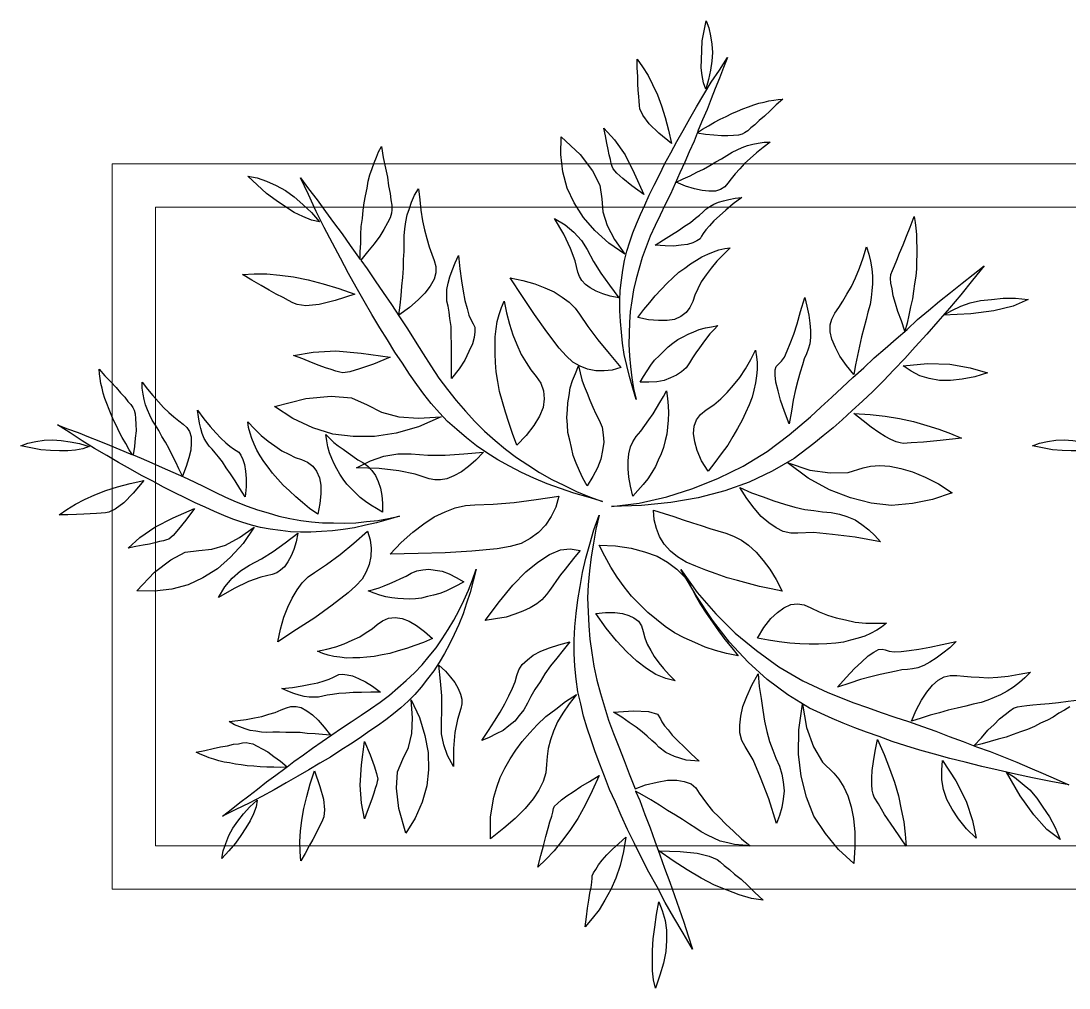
# Model space of a CAD drawing. Header units: millimetres. Extents: x 224.49 to 232.8, y 170.44 to 178.39.
# Drawn here: x 224.584 to 225.308, y 177.345 to 178.014 of the extents above; entities that cross this region are included whole.
import ezdxf

# ---------------------------------------------------------------- set-up
doc = ezdxf.new("R2010")
doc.units = ezdxf.units.MM
doc.layers.add('PROIEZIONI', color=145, linetype='Continuous', lineweight=13)
doc.layers.add('VEGETAZIONE', color=94, linetype='Continuous')

msp = doc.modelspace()

# ---------------------------------------------------------------- linework, layer by layer
at = {"layer": 'PROIEZIONI'}
for points in [[(224.64711, 177.91487), (226.84807, 177.91487), (226.84807, 177.41346), (224.64711, 177.41346)], [(224.67711, 177.88487), (226.81807, 177.88487), (226.81807, 177.44346), (224.67711, 177.44346)]]:
    msp.add_lwpolyline(points, close=True, dxfattribs=at)
at = {"layer": 'VEGETAZIONE', "linetype": 'Continuous'}
for points in [[(225.05761, 178.01352), (225.05951, 178.00867), (225.0606, 178.00332), (225.06158, 177.99752), (225.06186, 177.99165), (225.06142, 177.98571), (225.06044, 177.97944), (225.05918, 177.97299), (225.05722, 177.96648), (225.05566, 177.97079), (225.05474, 177.97587), (225.05409, 177.98113), (225.05426, 177.9869), (225.05453, 177.9931), (225.0549, 177.99975), (225.05626, 178.00664), (225.05761, 178.01352)], [(225.05136, 177.93602), (225.04916, 177.93049), (225.04583, 177.92312), (225.04278, 177.91593), (225.03946, 177.90857), (225.03614, 177.90121), (225.03282, 177.89385), (225.02933, 177.88676), (225.02573, 177.87923), (225.02224, 177.87214), (225.01892, 177.86477), (225.01604, 177.85731), (225.01343, 177.85002), (225.01126, 177.84262), (225.00909, 177.83523), (225.00736, 177.82773), (225.00608, 177.82013), (225.00506, 177.8127), (225.00449, 177.80517), (225.00435, 177.79754), (225.00422, 177.78991), (225.00453, 177.78217), (225.00538, 177.77478), (225.00613, 177.76695), (225.00742, 177.75945), (225.00915, 177.75185), (225.00681, 177.75982), (225.00446, 177.76779), (225.00273, 177.77539), (225.001, 177.78299), (224.99981, 177.79092), (224.99896, 177.79832), (224.99838, 177.80588), (224.99797, 177.81318), (224.998, 177.82037), (224.9982, 177.82729), (224.99912, 177.83427), (225.00003, 177.84126), (225.00112, 177.84798), (225.00281, 177.85432), (225.00477, 177.86084), (225.00691, 177.86708), (225.00949, 177.87322), (225.01216, 177.8798), (225.01528, 177.88628), (225.01823, 177.89303), (225.02172, 177.90012), (225.02521, 177.90721), (225.02908, 177.91491), (225.03311, 177.92234), (225.03725, 177.93021), (225.04155, 177.93781), (225.04623, 177.94602), (225.05091, 177.95423), (225.05586, 177.96261), (225.06108, 177.97116), (225.06674, 177.97961), (225.07224, 177.98833), (225.06946, 177.9813), (225.06685, 177.97401), (225.0638, 177.96682), (225.06102, 177.9598), (225.05814, 177.95233), (225.05509, 177.94514), (225.05204, 177.93795), (225.05146, 177.93646), (225.05499, 177.93866), (225.05923, 177.94094), (225.0633, 177.94348), (225.06726, 177.94559), (225.0714, 177.94742), (225.07537, 177.94952), (225.07924, 177.95119), (225.08283, 177.95268), (225.08687, 177.95407), (225.09046, 177.95557), (225.09396, 177.95662), (225.09762, 177.9574), (225.10084, 177.95828), (225.10423, 177.95889), (225.10735, 177.95934), (225.11064, 177.95951), (225.106, 177.95547), (225.10179, 177.95133), (225.09796, 177.9478), (225.09423, 177.94471), (225.09121, 177.94169), (225.0884, 177.93955), (225.0863, 177.93749), (225.08412, 177.93613), (225.08233, 177.93538), (225.07982, 177.93457), (225.07653, 177.9344), (225.07252, 177.93416), (225.06808, 177.93402), (225.06286, 177.93453), (225.05719, 177.93514), (225.05136, 177.93602)], [(225.03365, 177.92872), (225.0249, 177.93608), (225.01825, 177.94248), (225.01381, 177.94839), (225.0118, 177.95279), (225.01143, 177.9552), (225.01116, 177.95805), (225.01099, 177.96134), (225.01058, 177.96562), (225.01044, 177.97006), (225.01024, 177.97521), (225.00996, 177.98108), (225.00996, 177.98712), (225.01363, 177.98186), (225.01736, 177.9759), (225.02055, 177.96959), (225.02381, 177.96257), (225.02669, 177.95494), (225.02921, 177.94669), (225.03162, 177.93801), (225.03365, 177.92872)], [(225.00142, 177.85232), (224.99019, 177.86002), (224.98059, 177.86873), (224.97268, 177.87775), (224.9664, 177.88779), (224.96155, 177.89796), (224.9586, 177.90933), (224.95717, 177.92127), (224.95743, 177.93351), (224.9704, 177.92124), (224.97895, 177.90998), (224.98407, 177.89997), (224.9854, 177.89061), (224.98611, 177.88162), (224.98903, 177.87213), (224.99426, 177.86256), (225.00142, 177.85232)], [(225.01443, 177.89367), (225.00626, 177.8995), (225.00001, 177.90466), (224.99577, 177.90842), (224.99319, 177.91134), (224.99262, 177.91286), (224.99197, 177.9151), (224.99143, 177.91778), (224.99054, 177.921), (224.98976, 177.92467), (224.98891, 177.92904), (224.988, 177.93413), (224.98691, 177.93949), (224.99431, 177.93128), (225.00147, 177.92104), (225.00785, 177.90843), (225.01443, 177.89367)], [(224.81883, 177.84828), (224.82323, 177.84228), (224.82883, 177.83388), (224.83443, 177.82588), (224.84003, 177.81748), (224.84563, 177.80908), (224.85123, 177.80068), (224.85643, 177.79228), (224.86203, 177.78348), (224.86723, 177.77508), (224.87283, 177.76668), (224.87883, 177.75868), (224.88483, 177.75108), (224.89123, 177.74388), (224.89763, 177.73668), (224.90443, 177.72988), (224.91163, 177.72348), (224.91883, 177.71748), (224.92643, 177.71188), (224.93443, 177.70668), (224.94243, 177.70148), (224.95083, 177.69668), (224.95923, 177.69268), (224.96803, 177.68828), (224.97683, 177.68468), (224.98603, 177.68148), (224.97603, 177.68428), (224.96603, 177.68708), (224.95683, 177.69028), (224.94763, 177.69348), (224.93843, 177.69748), (224.93003, 177.70148), (224.92163, 177.70588), (224.91363, 177.71028), (224.90603, 177.71508), (224.89883, 177.71988), (224.89203, 177.72548), (224.88523, 177.73108), (224.87883, 177.73668), (224.87323, 177.74268), (224.86763, 177.74908), (224.86243, 177.75548), (224.85763, 177.76228), (224.85243, 177.76948), (224.84763, 177.77708), (224.84243, 177.78468), (224.83723, 177.79308), (224.83203, 177.80148), (224.82643, 177.81068), (224.82123, 177.81988), (224.81563, 177.82948), (224.81043, 177.83908), (224.80483, 177.84948), (224.79923, 177.85988), (224.79363, 177.87068), (224.78803, 177.88188), (224.78283, 177.89348), (224.77723, 177.90508), (224.78283, 177.89748), (224.78883, 177.88988), (224.79443, 177.88188), (224.80003, 177.87428), (224.80603, 177.86628), (224.81163, 177.85828), (224.81723, 177.85028), (224.81843, 177.84868), (224.81843, 177.85388), (224.81883, 177.85988), (224.81883, 177.86588), (224.81923, 177.87148), (224.82003, 177.87708), (224.82043, 177.88268), (224.82123, 177.88788), (224.82203, 177.89268), (224.82323, 177.89788), (224.82403, 177.90268), (224.82523, 177.90708), (224.82683, 177.91148), (224.82803, 177.91548), (224.82963, 177.91948), (224.83123, 177.92308), (224.83323, 177.92668), (224.83443, 177.91908), (224.83603, 177.91188), (224.83723, 177.90548), (224.83803, 177.89948), (224.83923, 177.89428), (224.83963, 177.88988), (224.84043, 177.88628), (224.84043, 177.88308), (224.84003, 177.88068), (224.83923, 177.87748), (224.83723, 177.87388), (224.83483, 177.86948), (224.83203, 177.86468), (224.82803, 177.85948), (224.82363, 177.85388), (224.81883, 177.84828)], [(225.03678, 177.90199), (225.04173, 177.90433), (225.04641, 177.9065), (225.0512, 177.90912), (225.05561, 177.91112), (225.06012, 177.91356), (225.06419, 177.91611), (225.06815, 177.91821), (225.07195, 177.92059), (225.07548, 177.92279), (225.0789, 177.92456), (225.0825, 177.92605), (225.08609, 177.92755), (225.08976, 177.92833), (225.09342, 177.92911), (225.09753, 177.92979), (225.1017, 177.92976), (225.09688, 177.92599), (225.09234, 177.92239), (225.08796, 177.91852), (225.08413, 177.915), (225.08074, 177.91137), (225.07762, 177.9079), (225.07494, 177.90434), (225.07264, 177.90139), (225.07043, 177.89888), (225.06745, 177.89701), (225.06395, 177.89596), (225.05951, 177.89582), (225.05473, 177.89623), (225.04944, 177.89745), (225.04336, 177.89931), (225.03678, 177.90199)], [(224.74083, 177.90628), (224.74723, 177.90508), (224.75363, 177.90268), (224.76043, 177.89988), (224.76683, 177.89628), (224.77283, 177.89188), (224.77883, 177.88668), (224.78483, 177.88108), (224.79043, 177.87468), (224.78483, 177.87588), (224.77883, 177.87828), (224.77283, 177.88108), (224.76683, 177.88508), (224.76043, 177.88948), (224.75363, 177.89428), (224.74723, 177.90028), (224.74083, 177.90628)], [(224.84523, 177.81028), (224.84603, 177.81708), (224.84683, 177.82348), (224.84723, 177.83028), (224.84803, 177.83628), (224.84843, 177.84268), (224.84843, 177.84868), (224.84883, 177.85428), (224.84883, 177.85988), (224.84883, 177.86508), (224.84923, 177.86988), (224.85003, 177.87468), (224.85083, 177.87948), (224.85243, 177.88388), (224.85403, 177.88828), (224.85603, 177.89308), (224.85883, 177.89748), (224.85963, 177.88988), (224.86043, 177.88268), (224.86163, 177.87548), (224.86283, 177.86908), (224.86443, 177.86308), (224.86603, 177.85748), (224.86803, 177.85228), (224.86963, 177.84788), (224.87083, 177.84388), (224.87083, 177.83948), (224.86963, 177.83508), (224.86683, 177.83028), (224.86323, 177.82548), (224.85843, 177.82068), (224.85243, 177.81548), (224.84523, 177.81028)], [(225.02238, 177.85864), (225.02238, 177.85864), (225.02808, 177.8622), (225.0335, 177.86559), (225.03839, 177.86865), (225.04256, 177.87163), (225.04663, 177.87418), (225.05009, 177.8771), (225.0529, 177.87923), (225.05528, 177.88147), (225.05738, 177.88354), (225.06009, 177.88524), (225.0628, 177.88694), (225.06613, 177.88826), (225.06962, 177.88931), (225.07328, 177.89009), (225.07766, 177.89094), (225.0822, 177.89152), (225.0763, 177.88708), (225.07112, 177.8827), (225.06674, 177.87883), (225.06291, 177.8753), (225.05979, 177.87184), (225.05731, 177.86916), (225.05555, 177.86655), (225.05443, 177.86472), (225.05331, 177.86289), (225.05114, 177.86153), (225.04826, 177.8601), (225.04477, 177.85905), (225.04022, 177.85847), (225.03496, 177.85783), (225.0292, 177.85799), (225.02238, 177.85864)], [(224.99726, 177.82216), (224.99125, 177.82332), (224.98606, 177.82498), (224.98158, 177.8267), (224.97748, 177.82904), (224.97409, 177.83145), (224.97168, 177.8341), (224.96998, 177.83681), (224.96883, 177.83986), (224.96692, 177.84773), (224.9638, 177.85635), (224.95912, 177.86625), (224.95277, 177.877), (224.9601, 177.87252), (224.96617, 177.86764), (224.97133, 177.86181), (224.97523, 177.85557), (224.97961, 177.84736), (224.9847, 177.83922), (224.99067, 177.83088), (224.99726, 177.82216)], [(225.19483, 177.79908), (225.19243, 177.80628), (225.19003, 177.81268), (225.18843, 177.81828), (225.18683, 177.82348), (225.18603, 177.82828), (225.18523, 177.83228), (225.18483, 177.83548), (225.18523, 177.83828), (225.18643, 177.84108), (225.18763, 177.84428), (225.18923, 177.84828), (225.19123, 177.85308), (225.19363, 177.85868), (225.19603, 177.86468), (225.19843, 177.87108), (225.20123, 177.87828), (225.20203, 177.87428), (225.20243, 177.87028), (225.20283, 177.86588), (225.20283, 177.86148), (225.20323, 177.85668), (225.20323, 177.85228), (225.20283, 177.84708), (225.20283, 177.84228), (225.20243, 177.83708), (225.20163, 177.83188), (225.20083, 177.82668), (225.20003, 177.82148), (225.19883, 177.81588), (225.19763, 177.81028), (225.19643, 177.80468), (225.19483, 177.79908)], [(225.01035, 177.80846), (225.01035, 177.80846), (225.01442, 177.81403), (225.01856, 177.81888), (225.02242, 177.82356), (225.02646, 177.82797), (225.03049, 177.83238), (225.0346, 177.83608), (225.0387, 177.83978), (225.04287, 177.84277), (225.04677, 177.84558), (225.05084, 177.84813), (225.05464, 177.8505), (225.05878, 177.85234), (225.06264, 177.854), (225.06641, 177.85522), (225.07034, 177.85617), (225.07418, 177.85668), (225.06943, 177.85221), (225.06485, 177.84746), (225.06099, 177.84277), (225.05756, 177.83799), (225.05414, 177.83321), (225.05187, 177.82839), (225.0497, 177.82401), (225.04824, 177.8197), (225.04634, 177.8155), (225.04366, 177.81193), (225.04003, 177.80929), (225.03562, 177.80728), (225.03054, 177.80637), (225.0245, 177.80637), (225.01768, 177.80701), (225.01035, 177.80846)], [(225.15963, 177.76908), (225.15443, 177.77548), (225.15003, 177.78188), (225.14683, 177.78788), (225.14443, 177.79348), (225.14323, 177.79868), (225.14323, 177.80348), (225.14443, 177.80748), (225.14643, 177.81148), (225.14923, 177.81548), (225.15203, 177.81988), (225.15483, 177.82468), (225.15803, 177.82988), (225.16083, 177.83588), (225.16363, 177.84268), (225.16603, 177.84988), (225.16843, 177.85748), (225.17003, 177.85228), (225.17123, 177.84748), (225.17203, 177.84228), (225.17243, 177.83708), (225.17243, 177.83188), (225.17203, 177.82708), (225.17163, 177.82228), (225.17083, 177.81748), (225.16923, 177.81228), (225.16803, 177.80708), (225.16643, 177.80108), (225.16483, 177.79508), (225.16363, 177.78868), (225.16203, 177.78228), (225.16083, 177.77588), (225.15963, 177.76908)], [(224.88163, 177.76628), (224.88163, 177.76628), (224.88163, 177.77468), (224.88163, 177.78268), (224.88163, 177.78988), (224.88123, 177.79628), (224.88123, 177.80228), (224.88043, 177.80788), (224.88003, 177.81228), (224.87923, 177.81628), (224.87843, 177.81988), (224.87843, 177.82388), (224.87843, 177.82788), (224.87923, 177.83228), (224.88043, 177.83668), (224.88203, 177.84108), (224.88403, 177.84628), (224.88643, 177.85148), (224.88723, 177.84228), (224.88843, 177.83388), (224.88963, 177.82668), (224.89083, 177.82028), (224.89243, 177.81468), (224.89363, 177.81028), (224.89523, 177.80668), (224.89643, 177.80428), (224.89763, 177.80188), (224.89763, 177.79868), (224.89723, 177.79468), (224.89603, 177.79028), (224.89363, 177.78508), (224.89083, 177.77908), (224.88683, 177.77308), (224.88163, 177.76628)], [(224.81483, 177.82468), (224.80123, 177.82028), (224.79003, 177.81748), (224.78083, 177.81668), (224.77483, 177.81748), (224.77203, 177.81868), (224.76883, 177.82028), (224.76523, 177.82228), (224.76043, 177.82468), (224.75563, 177.82748), (224.75003, 177.83068), (224.74363, 177.83428), (224.73723, 177.83828), (224.74523, 177.83868), (224.75403, 177.83868), (224.76283, 177.83788), (224.77243, 177.83668), (224.78243, 177.83468), (224.79283, 177.83188), (224.80363, 177.82868), (224.81483, 177.82468)], [(225.24963, 177.84428), (225.24163, 177.83428), (225.23363, 177.82428), (225.22563, 177.81508), (225.21763, 177.80588), (225.21003, 177.79708), (225.20203, 177.78828), (225.19483, 177.78028), (225.18723, 177.77228), (225.18003, 177.76468), (225.17283, 177.75748), (225.16563, 177.75068), (225.15843, 177.74428), (225.15163, 177.73788), (225.14523, 177.73228), (225.13843, 177.72668), (225.13203, 177.72148), (225.11843, 177.71108), (225.10323, 177.70228), (225.08723, 177.69468), (225.07043, 177.68868), (225.05203, 177.68388), (225.03323, 177.68068), (225.01283, 177.67868), (224.99203, 177.67788), (225.01123, 177.68028), (225.03043, 177.68468), (225.04843, 177.69028), (225.06603, 177.69748), (225.08323, 177.70588), (225.09963, 177.71588), (225.11483, 177.72748), (225.12963, 177.73988), (225.13683, 177.74668), (225.14443, 177.75348), (225.15163, 177.76028), (225.15883, 177.76708), (225.16643, 177.77388), (225.17363, 177.78068), (225.18123, 177.78708), (225.18883, 177.79388), (225.19643, 177.80028), (225.20363, 177.80708), (225.21123, 177.81348), (225.21883, 177.81988), (225.22643, 177.82588), (225.23443, 177.83228), (225.24203, 177.83828), (225.24963, 177.84428)], [(224.9987, 177.774), (224.99269, 177.77213), (224.98699, 177.77159), (224.98123, 177.77175), (224.97566, 177.7728), (224.97058, 177.77491), (224.96542, 177.77772), (224.96084, 177.78203), (224.95602, 177.78732), (224.94747, 177.79857), (224.93885, 177.81055), (224.9306, 177.82313), (224.92219, 177.83598), (224.93084, 177.83422), (224.93911, 177.83185), (224.94614, 177.82907), (224.95245, 177.82622), (224.95811, 177.82259), (224.9629, 177.81917), (224.96704, 177.81496), (224.97002, 177.81079), (224.97572, 177.80228), (224.98265, 177.79302), (224.99045, 177.78356), (224.9987, 177.774)], [(224.92683, 177.72028), (224.92683, 177.72028), (224.92363, 177.72828), (224.92123, 177.73588), (224.91883, 177.74308), (224.91683, 177.75028), (224.91483, 177.75748), (224.91363, 177.76428), (224.91243, 177.77108), (224.91203, 177.77748), (224.91163, 177.78348), (224.91163, 177.78948), (224.91163, 177.79508), (224.91243, 177.80068), (224.91323, 177.80588), (224.91443, 177.81068), (224.91603, 177.81548), (224.91803, 177.81988), (224.91963, 177.81188), (224.92163, 177.80388), (224.92403, 177.79668), (224.92683, 177.78988), (224.92963, 177.78308), (224.93323, 177.77748), (224.93643, 177.77228), (224.94003, 177.76788), (224.94323, 177.76308), (224.94523, 177.75788), (224.94563, 177.75228), (224.94483, 177.74628), (224.94243, 177.74028), (224.93843, 177.73388), (224.93323, 177.72708), (224.92683, 177.72028)], [(225.11483, 177.73508), (225.11163, 177.74348), (225.10883, 177.75148), (225.10723, 177.75788), (225.10563, 177.76388), (225.10523, 177.76868), (225.10523, 177.77228), (225.10603, 177.77468), (225.10763, 177.77628), (225.10963, 177.77828), (225.11163, 177.78108), (225.11363, 177.78548), (225.11563, 177.79068), (225.11803, 177.79708), (225.12043, 177.80428), (225.12283, 177.81268), (225.12563, 177.82228), (225.12723, 177.81628), (225.12843, 177.81028), (225.12923, 177.80468), (225.12963, 177.79948), (225.12963, 177.79468), (225.12923, 177.79028), (225.12803, 177.78668), (225.12683, 177.78348), (225.12523, 177.77988), (225.12403, 177.77588), (225.12243, 177.77068), (225.12083, 177.76508), (225.11923, 177.75868), (225.11763, 177.75148), (225.11643, 177.74388), (225.11483, 177.73508)], [(225.22163, 177.81028), (225.22723, 177.81348), (225.23363, 177.81628), (225.24003, 177.81868), (225.24723, 177.82028), (225.25483, 177.82108), (225.26283, 177.82188), (225.27123, 177.82188), (225.28003, 177.82108), (225.26963, 177.81628), (225.25643, 177.81308), (225.24043, 177.81108), (225.22163, 177.81028), (225.22163, 177.81028)], [(225.01189, 177.76376), (225.01189, 177.76376), (225.01423, 177.76786), (225.01674, 177.7717), (225.01925, 177.77553), (225.02193, 177.77909), (225.02522, 177.78228), (225.02824, 177.7853), (225.03125, 177.78832), (225.03461, 177.7908), (225.03797, 177.79328), (225.04167, 177.79521), (225.04509, 177.79698), (225.04896, 177.79864), (225.05282, 177.8003), (225.05703, 177.80142), (225.06113, 177.8021), (225.06551, 177.80295), (225.06276, 177.8001), (225.06002, 177.79725), (225.05771, 177.7943), (225.0553, 177.79091), (225.0529, 177.78751), (225.05049, 177.78412), (225.04808, 177.78073), (225.04611, 177.77724), (225.04371, 177.77384), (225.04052, 177.77109), (225.03716, 177.76862), (225.03302, 177.76678), (225.02845, 177.76505), (225.02336, 177.76414), (225.01793, 177.76376), (225.01189, 177.76376)], [(224.83923, 177.78108), (224.82763, 177.77628), (224.81803, 177.77308), (224.81123, 177.77108), (224.80643, 177.77028), (224.80443, 177.77068), (224.80163, 177.77148), (224.79843, 177.77268), (224.79443, 177.77388), (224.79003, 177.77548), (224.78483, 177.77748), (224.77883, 177.77988), (224.77243, 177.78228), (224.78603, 177.78468), (224.80163, 177.78548), (224.81923, 177.78388), (224.83923, 177.78108)], [(225.05883, 177.70228), (225.05443, 177.70948), (225.05123, 177.71668), (225.04963, 177.72268), (225.04883, 177.72828), (225.04923, 177.73348), (225.05083, 177.73788), (225.05363, 177.74148), (225.05763, 177.74468), (225.06283, 177.74828), (225.06763, 177.75228), (225.07203, 177.75668), (225.07643, 177.76188), (225.08083, 177.76708), (225.08483, 177.77308), (225.08843, 177.77948), (225.09163, 177.78588), (225.09243, 177.78148), (225.09283, 177.77748), (225.09283, 177.77268), (225.09243, 177.76828), (225.09163, 177.76348), (225.09043, 177.75828), (225.08923, 177.75348), (225.08723, 177.74828), (225.08483, 177.74268), (225.08243, 177.73748), (225.07923, 177.73188), (225.07603, 177.72628), (225.07243, 177.72028), (225.06803, 177.71428), (225.06363, 177.70828), (225.05883, 177.70228)], [(224.97523, 177.69228), (224.97523, 177.69228), (224.97243, 177.69748), (224.97003, 177.70268), (224.96763, 177.70788), (224.96563, 177.71308), (224.96443, 177.71868), (224.96323, 177.72388), (224.96203, 177.72908), (224.96163, 177.73428), (224.96123, 177.73948), (224.96163, 177.74468), (224.96203, 177.74948), (224.96283, 177.75468), (224.96363, 177.75988), (224.96523, 177.76508), (224.96723, 177.76988), (224.96923, 177.77508), (224.97043, 177.77028), (224.97163, 177.76548), (224.97323, 177.76108), (224.97523, 177.75628), (224.97723, 177.75148), (224.97923, 177.74668), (224.98123, 177.74188), (224.98363, 177.73748), (224.98563, 177.73268), (224.98643, 177.72748), (224.98683, 177.72228), (224.98603, 177.71668), (224.98483, 177.71068), (224.98243, 177.70468), (224.97923, 177.69868), (224.97523, 177.69228)], [(225.19363, 177.77508), (225.19363, 177.77508), (225.21043, 177.77668), (225.22603, 177.77628), (225.24003, 177.77388), (225.25203, 177.77028), (225.24323, 177.76748), (225.23443, 177.76588), (225.22643, 177.76508), (225.21883, 177.76508), (225.21163, 177.76628), (225.20523, 177.76828), (225.19923, 177.77148), (225.19363, 177.77508)], [(224.66155, 177.71356), (224.66708, 177.71136), (224.67444, 177.70804), (224.68164, 177.70499), (224.689, 177.70166), (224.69636, 177.69834), (224.70372, 177.69502), (224.71081, 177.69153), (224.71834, 177.68794), (224.72543, 177.68444), (224.73279, 177.68112), (224.74026, 177.67824), (224.74755, 177.67563), (224.75495, 177.67346), (224.76234, 177.67129), (224.76984, 177.66957), (224.77744, 177.66828), (224.78487, 177.66726), (224.7924, 177.66669), (224.80003, 177.66656), (224.80766, 177.66642), (224.81539, 177.66673), (224.82279, 177.66758), (224.83062, 177.66833), (224.83812, 177.66962), (224.84572, 177.67135), (224.83775, 177.66901), (224.82978, 177.66667), (224.82218, 177.66494), (224.81458, 177.6632), (224.80664, 177.66201), (224.79925, 177.66116), (224.79169, 177.66058), (224.78439, 177.66018), (224.7772, 177.66021), (224.77028, 177.66041), (224.76329, 177.66132), (224.75631, 177.66224), (224.74959, 177.66332), (224.74325, 177.66501), (224.73673, 177.66698), (224.73049, 177.66911), (224.72435, 177.67169), (224.71777, 177.67437), (224.71129, 177.67749), (224.70454, 177.68044), (224.69745, 177.68393), (224.69036, 177.68742), (224.68266, 177.69128), (224.67523, 177.69532), (224.66736, 177.69945), (224.65976, 177.70376), (224.65155, 177.70844), (224.64334, 177.71312), (224.63496, 177.71807), (224.62641, 177.72329), (224.61796, 177.72895), (224.60924, 177.73444), (224.61626, 177.73166), (224.62356, 177.72905), (224.63075, 177.726), (224.63777, 177.72322), (224.64524, 177.72034), (224.65243, 177.71729), (224.65962, 177.71424), (224.66111, 177.71366), (224.65891, 177.71719), (224.65663, 177.72143), (224.65409, 177.7255), (224.65198, 177.72947), (224.65015, 177.73361), (224.64805, 177.73757), (224.64638, 177.74144), (224.64489, 177.74503), (224.6435, 177.74907), (224.642, 177.75267), (224.64095, 177.75616), (224.64017, 177.75982), (224.63929, 177.76304), (224.63867, 177.76644), (224.63823, 177.76956), (224.63806, 177.77285), (224.6421, 177.7682), (224.64624, 177.764), (224.64977, 177.76016), (224.65286, 177.75643), (224.65588, 177.75342), (224.65801, 177.7506), (224.66008, 177.7485), (224.66144, 177.74633), (224.66219, 177.74453), (224.663, 177.74202), (224.66317, 177.73873), (224.66341, 177.73473), (224.66355, 177.73029), (224.66304, 177.72506), (224.66243, 177.7194), (224.66155, 177.71356)], [(224.69558, 177.69899), (224.69324, 177.70394), (224.69106, 177.70862), (224.68845, 177.7134), (224.68645, 177.71781), (224.68401, 177.72232), (224.68146, 177.72639), (224.67936, 177.73036), (224.67698, 177.73416), (224.67477, 177.73768), (224.67301, 177.74111), (224.67152, 177.7447), (224.67002, 177.7483), (224.66924, 177.75196), (224.66846, 177.75562), (224.66778, 177.75973), (224.66781, 177.7639), (224.67158, 177.75909), (224.67518, 177.75454), (224.67904, 177.75017), (224.68257, 177.74634), (224.6862, 177.74294), (224.68966, 177.73982), (224.69323, 177.73715), (224.69618, 177.73484), (224.69869, 177.73264), (224.70056, 177.72965), (224.70161, 177.72616), (224.70175, 177.72172), (224.70134, 177.71693), (224.70012, 177.71164), (224.69826, 177.70557), (224.69558, 177.69899)], [(224.87443, 177.73988), (224.85883, 177.73308), (224.84323, 177.72868), (224.82843, 177.72628), (224.81363, 177.72628), (224.79963, 177.72788), (224.78563, 177.73228), (224.77203, 177.73868), (224.75923, 177.74708), (224.78083, 177.75268), (224.79843, 177.75428), (224.81243, 177.75308), (224.82323, 177.74828), (224.83323, 177.74308), (224.84523, 177.73988), (224.85883, 177.73908), (224.87443, 177.73988)], [(225.00683, 177.68508), (225.00523, 177.69188), (225.00403, 177.69828), (225.00363, 177.70388), (225.00363, 177.70948), (225.00403, 177.71428), (225.00523, 177.71908), (225.00683, 177.72268), (225.00923, 177.72628), (225.01243, 177.72988), (225.01523, 177.73388), (225.01803, 177.73788), (225.02083, 177.74188), (225.02323, 177.74588), (225.02563, 177.74988), (225.02803, 177.75388), (225.03003, 177.75788), (225.03083, 177.75268), (225.03123, 177.74748), (225.03163, 177.74268), (225.03123, 177.73748), (225.03083, 177.73268), (225.03043, 177.72788), (225.02923, 177.72348), (225.02803, 177.71868), (225.02643, 177.71428), (225.02443, 177.70988), (225.02243, 177.70548), (225.02003, 177.70148), (225.01723, 177.69708), (225.01403, 177.69308), (225.01043, 177.68908), (225.00683, 177.68508)], [(224.73893, 177.68458), (224.73893, 177.68458), (224.73537, 177.69028), (224.73198, 177.69571), (224.72892, 177.70059), (224.72594, 177.70476), (224.72339, 177.70883), (224.72047, 177.71229), (224.71833, 177.71511), (224.71609, 177.71748), (224.71403, 177.71958), (224.71233, 177.72229), (224.71063, 177.72501), (224.70931, 177.72833), (224.70826, 177.73183), (224.70747, 177.73549), (224.70662, 177.73986), (224.70605, 177.74441), (224.71049, 177.73851), (224.71487, 177.73332), (224.71874, 177.72895), (224.72227, 177.72511), (224.72573, 177.72199), (224.72841, 177.71952), (224.73102, 177.71776), (224.73285, 177.71664), (224.73468, 177.71552), (224.73604, 177.71335), (224.73747, 177.71046), (224.73852, 177.70697), (224.7391, 177.70243), (224.73974, 177.69717), (224.73958, 177.6914), (224.73893, 177.68458)], [(225.15963, 177.74228), (225.15963, 177.74228), (225.17083, 177.74148), (225.18123, 177.74028), (225.19123, 177.73868), (225.20083, 177.73668), (225.21003, 177.73388), (225.21843, 177.73148), (225.22643, 177.72828), (225.23403, 177.72508), (225.21923, 177.72348), (225.20763, 177.72228), (225.19923, 177.72188), (225.19363, 177.72148), (225.19163, 177.72188), (225.18883, 177.72268), (225.18523, 177.72428), (225.18123, 177.72628), (225.17683, 177.72908), (225.17163, 177.73268), (225.16603, 177.73708), (225.15963, 177.74228)], [(224.7891, 177.67256), (224.7891, 177.67256), (224.78354, 177.67663), (224.77869, 177.68076), (224.77401, 177.68463), (224.7696, 177.68866), (224.76518, 177.6927), (224.76149, 177.6968), (224.75779, 177.70091), (224.7548, 177.70508), (224.75198, 177.70898), (224.74944, 177.71305), (224.74706, 177.71684), (224.74523, 177.72098), (224.74357, 177.72485), (224.74235, 177.72861), (224.74139, 177.73255), (224.74088, 177.73638), (224.74536, 177.73163), (224.75011, 177.72706), (224.7548, 177.72319), (224.75958, 177.71977), (224.76436, 177.71634), (224.76918, 177.71407), (224.77356, 177.7119), (224.77787, 177.71044), (224.78207, 177.70854), (224.78563, 177.70587), (224.78828, 177.70224), (224.79028, 177.69783), (224.7912, 177.69274), (224.7912, 177.6867), (224.79056, 177.67988), (224.7891, 177.67256)], [(224.58404, 177.71981), (224.58889, 177.72171), (224.59425, 177.7228), (224.60005, 177.72379), (224.60592, 177.72406), (224.61186, 177.72362), (224.61813, 177.72264), (224.62458, 177.72139), (224.63109, 177.71942), (224.62678, 177.71786), (224.6217, 177.71694), (224.61644, 177.7163), (224.61067, 177.71646), (224.60446, 177.71673), (224.59782, 177.7171), (224.59093, 177.71846), (224.58404, 177.71981)], [(224.83381, 177.6741), (224.83381, 177.6741), (224.82971, 177.67644), (224.82587, 177.67895), (224.82204, 177.68145), (224.81848, 177.68413), (224.81529, 177.68742), (224.81227, 177.69044), (224.80925, 177.69346), (224.80677, 177.69682), (224.80429, 177.70017), (224.80236, 177.70387), (224.80059, 177.7073), (224.79893, 177.71116), (224.79727, 177.71503), (224.79615, 177.71923), (224.79547, 177.72334), (224.79462, 177.72771), (224.79747, 177.72497), (224.80032, 177.72222), (224.80327, 177.71991), (224.80666, 177.71751), (224.81005, 177.7151), (224.81345, 177.71269), (224.81684, 177.71029), (224.82033, 177.70832), (224.82373, 177.70591), (224.82647, 177.70272), (224.82895, 177.69937), (224.83078, 177.69523), (224.83252, 177.69065), (224.83343, 177.68556), (224.83381, 177.68014), (224.83381, 177.6741)], [(225.28317, 177.71981), (225.28802, 177.72171), (225.29337, 177.7228), (225.29917, 177.72379), (225.30504, 177.72406), (225.31098, 177.72362), (225.31725, 177.72264), (225.3237, 177.72139), (225.33021, 177.71942), (225.32591, 177.71786), (225.32082, 177.71694), (225.31556, 177.7163), (225.30979, 177.71646), (225.30359, 177.71673), (225.29694, 177.7171), (225.29005, 177.71846), (225.28317, 177.71981)], [(224.90363, 177.71548), (224.89843, 177.70988), (224.89323, 177.70548), (224.88843, 177.70188), (224.88323, 177.69908), (224.87843, 177.69708), (224.87403, 177.69628), (224.87003, 177.69628), (224.86603, 177.69708), (224.85643, 177.70028), (224.84523, 177.70268), (224.83163, 177.70428), (224.81603, 177.70468), (224.82563, 177.70948), (224.83483, 177.71268), (224.84443, 177.71428), (224.85363, 177.71428), (224.86523, 177.71348), (224.87723, 177.71348), (224.89003, 177.71428), (224.90363, 177.71548)], [(225.11363, 177.70828), (225.12923, 177.70308), (225.14323, 177.70108), (225.15563, 177.70148), (225.16603, 177.70468), (225.17123, 177.70588), (225.17763, 177.70628), (225.18443, 177.70588), (225.19203, 177.70428), (225.20003, 177.70188), (225.20883, 177.69828), (225.21803, 177.69348), (225.22763, 177.68748), (225.21403, 177.68268), (225.20003, 177.67988), (225.18563, 177.67868), (225.17163, 177.68028), (225.15723, 177.68388), (225.14283, 177.68948), (225.12803, 177.69748), (225.11363, 177.70828)], [(224.66885, 177.69586), (224.66149, 177.6871), (224.65508, 177.68045), (224.64918, 177.67601), (224.64477, 177.67401), (224.64237, 177.67363), (224.63952, 177.67336), (224.63623, 177.67319), (224.63195, 177.67278), (224.62751, 177.67264), (224.62235, 177.67244), (224.61649, 177.67217), (224.61045, 177.67216), (224.6157, 177.67583), (224.62167, 177.67956), (224.62798, 177.68275), (224.635, 177.68601), (224.64263, 177.6889), (224.65087, 177.69141), (224.65956, 177.69382), (224.66885, 177.69586)], [(225.08083, 177.69108), (225.08083, 177.69108), (225.08883, 177.68748), (225.09683, 177.68468), (225.10443, 177.68188), (225.11163, 177.67948), (225.11883, 177.67748), (225.12563, 177.67588), (225.13203, 177.67508), (225.13803, 177.67428), (225.14403, 177.67388), (225.14963, 177.67268), (225.15483, 177.67108), (225.16043, 177.66868), (225.16523, 177.66548), (225.17003, 177.66188), (225.17403, 177.65788), (225.17803, 177.65348), (225.16043, 177.65668), (225.14483, 177.65868), (225.13163, 177.65988), (225.12083, 177.65948), (225.11603, 177.65948), (225.11083, 177.66068), (225.10603, 177.66308), (225.10083, 177.66668), (225.09563, 177.67108), (225.09083, 177.67668), (225.08563, 177.68348), (225.08083, 177.69108)], [(224.95563, 177.68508), (224.95363, 177.67748), (224.95043, 177.67108), (224.94643, 177.66508), (224.94163, 177.65988), (224.93603, 177.65588), (224.92963, 177.65228), (224.92203, 177.65028), (224.91323, 177.64868), (224.89563, 177.64708), (224.87723, 177.64588), (224.85843, 177.64548), (224.83923, 177.64508), (224.84683, 177.65308), (224.85483, 177.66028), (224.86243, 177.66588), (224.86963, 177.67068), (224.87723, 177.67428), (224.88403, 177.67708), (224.89123, 177.67868), (224.89763, 177.67908), (224.91043, 177.67948), (224.92483, 177.68068), (224.94003, 177.68268), (224.95563, 177.68508)], [(224.7039, 177.67664), (224.69806, 177.66846), (224.69291, 177.66222), (224.68915, 177.65798), (224.68623, 177.6554), (224.6847, 177.65482), (224.68247, 177.65417), (224.67979, 177.65363), (224.67656, 177.65275), (224.6729, 177.65197), (224.66853, 177.65112), (224.66344, 177.6502), (224.65808, 177.64911), (224.66628, 177.65651), (224.67653, 177.66367), (224.68914, 177.67005), (224.7039, 177.67664)], [(225.00883, 177.48108), (225.01163, 177.47468), (225.01523, 177.46508), (225.01883, 177.45588), (225.02203, 177.44668), (225.02563, 177.43708), (225.02883, 177.42788), (225.03243, 177.41828), (225.03563, 177.40908), (225.03883, 177.39988), (225.04203, 177.39068), (225.04523, 177.38108), (225.04803, 177.37188), (225.04163, 177.38308), (225.03523, 177.39388), (225.02923, 177.40428), (225.02363, 177.41508), (225.01803, 177.42508), (225.01283, 177.43508), (225.00803, 177.44508), (225.00323, 177.45468), (224.99883, 177.46428), (224.99483, 177.47348), (224.99083, 177.48228), (224.98723, 177.49148), (224.98403, 177.49988), (224.98083, 177.50828), (224.97803, 177.51668), (224.97523, 177.52468), (224.97283, 177.53308), (224.97083, 177.54148), (224.96883, 177.54988), (224.96763, 177.55868), (224.96683, 177.56748), (224.96643, 177.57628), (224.96643, 177.58548), (224.96683, 177.59468), (224.96763, 177.60388), (224.96883, 177.61348), (224.97043, 177.62268), (224.97203, 177.63228), (224.97443, 177.64228), (224.97723, 177.65188), (224.98003, 177.66188), (224.98363, 177.67188), (224.98123, 177.66228), (224.97963, 177.65268), (224.97803, 177.64308), (224.97683, 177.63348), (224.97603, 177.62388), (224.97563, 177.61468), (224.97603, 177.60508), (224.97643, 177.59548), (224.97723, 177.58628), (224.97843, 177.57668), (224.98003, 177.56748), (224.98203, 177.55788), (224.98443, 177.54868), (224.98723, 177.53948), (224.99003, 177.53028), (224.99363, 177.52108), (224.99723, 177.51188), (225.00083, 177.50228), (225.00443, 177.49308), (225.00803, 177.48388), (225.00843, 177.48268), (225.01563, 177.48548), (225.02363, 177.48748), (225.03083, 177.48868), (225.03723, 177.48868), (225.04243, 177.48788), (225.04723, 177.48628), (225.05043, 177.48348), (225.05283, 177.47988), (225.05523, 177.47628), (225.05843, 177.47188), (225.06203, 177.46748), (225.06643, 177.46308), (225.07123, 177.45828), (225.07643, 177.45348), (225.08203, 177.44828), (225.08803, 177.44348), (225.08283, 177.44388), (225.07723, 177.44428), (225.07243, 177.44548), (225.06723, 177.44668), (225.06283, 177.44868), (225.05843, 177.45068), (225.05403, 177.45308), (225.05043, 177.45548), (225.04603, 177.45828), (225.04123, 177.46148), (225.03643, 177.46468), (225.03083, 177.46788), (225.02523, 177.47148), (225.01923, 177.47508), (225.01323, 177.47868), (225.00883, 177.48108)], [(225.02123, 177.67548), (225.02123, 177.67548), (225.02843, 177.67308), (225.03523, 177.67108), (225.04163, 177.66868), (225.04803, 177.66668), (225.05403, 177.66468), (225.06003, 177.66268), (225.06563, 177.66108), (225.07123, 177.65948), (225.07643, 177.65748), (225.08203, 177.65468), (225.08683, 177.65108), (225.09203, 177.64628), (225.09683, 177.64068), (225.10163, 177.63468), (225.10603, 177.62748), (225.11003, 177.61948), (225.10243, 177.62108), (225.09443, 177.62268), (225.08683, 177.62468), (225.07923, 177.62668), (225.07203, 177.62868), (225.06443, 177.63148), (225.05723, 177.63388), (225.05043, 177.63668), (225.04363, 177.63948), (225.03763, 177.64308), (225.03283, 177.64708), (225.02843, 177.65188), (225.02523, 177.65708), (225.02323, 177.66268), (225.02163, 177.66868), (225.02123, 177.67548)], [(224.74525, 177.66362), (224.73755, 177.65239), (224.72884, 177.64279), (224.71982, 177.63489), (224.70978, 177.62861), (224.6996, 177.62375), (224.68824, 177.6208), (224.6763, 177.61937), (224.66406, 177.61964), (224.67633, 177.6326), (224.68759, 177.64115), (224.6976, 177.64628), (224.70696, 177.6476), (224.71595, 177.64832), (224.72544, 177.65124), (224.73501, 177.65646), (224.74525, 177.66362)], [(224.7754, 177.65946), (224.77425, 177.65346), (224.77259, 177.64827), (224.77086, 177.64379), (224.76852, 177.63968), (224.76612, 177.63629), (224.76347, 177.63388), (224.76076, 177.63218), (224.75771, 177.63103), (224.74984, 177.62913), (224.74122, 177.62601), (224.73132, 177.62132), (224.72057, 177.61497), (224.72504, 177.6223), (224.72993, 177.62838), (224.73576, 177.63353), (224.742, 177.63744), (224.75021, 177.64181), (224.75835, 177.6469), (224.76669, 177.65288), (224.7754, 177.65946)], [(224.82357, 177.6609), (224.82544, 177.6549), (224.82598, 177.6492), (224.82581, 177.64343), (224.82476, 177.63787), (224.82266, 177.63278), (224.81985, 177.62762), (224.81554, 177.62304), (224.81025, 177.61822), (224.79899, 177.60967), (224.78702, 177.60105), (224.77444, 177.59281), (224.76159, 177.58439), (224.76335, 177.59304), (224.76572, 177.60132), (224.7685, 177.60834), (224.77135, 177.61465), (224.77498, 177.62032), (224.7784, 177.6251), (224.7826, 177.62924), (224.78678, 177.63223), (224.79529, 177.63793), (224.80455, 177.64485), (224.81401, 177.65265), (224.82357, 177.6609)], [(224.98363, 177.65108), (224.99483, 177.65068), (225.00563, 177.64908), (225.01483, 177.64668), (225.02363, 177.64348), (225.03083, 177.63948), (225.03723, 177.63468), (225.04283, 177.62908), (225.04683, 177.62308), (225.05003, 177.61668), (225.05363, 177.61028), (225.05763, 177.60428), (225.06203, 177.59788), (225.06603, 177.59188), (225.07043, 177.58588), (225.07523, 177.58028), (225.07963, 177.57468), (225.07163, 177.57628), (225.06403, 177.57828), (225.05683, 177.58068), (225.04963, 177.58388), (225.04243, 177.58708), (225.03563, 177.59068), (225.02923, 177.59508), (225.02323, 177.59988), (225.01723, 177.60468), (225.01163, 177.61028), (225.00603, 177.61588), (225.00083, 177.62228), (224.99603, 177.62908), (224.99163, 177.63588), (224.98763, 177.64348), (224.98363, 177.65108)], [(224.97043, 177.64748), (224.97043, 177.64748), (224.96683, 177.64308), (224.96323, 177.63868), (224.96003, 177.63468), (224.95683, 177.63068), (224.95403, 177.62668), (224.95163, 177.62308), (224.94923, 177.61988), (224.94723, 177.61708), (224.94403, 177.61348), (224.94043, 177.61068), (224.93603, 177.60788), (224.93083, 177.60548), (224.92523, 177.60348), (224.91923, 177.60148), (224.91203, 177.60028), (224.90483, 177.59908), (224.91483, 177.61228), (224.92403, 177.62348), (224.93283, 177.63268), (224.94123, 177.63948), (224.94923, 177.64468), (224.95683, 177.64788), (224.96363, 177.64868), (224.97043, 177.64748)], [(224.76797, 177.49805), (224.7727, 177.50167), (224.77932, 177.50629), (224.78562, 177.51091), (224.79225, 177.51553), (224.79887, 177.52015), (224.80549, 177.52477), (224.81212, 177.52908), (224.81907, 177.5337), (224.8257, 177.53801), (224.83232, 177.54263), (224.83861, 177.54756), (224.84459, 177.55249), (224.85024, 177.55773), (224.85589, 177.56298), (224.86121, 177.56853), (224.86621, 177.5744), (224.87089, 177.58026), (224.87523, 177.58643), (224.87926, 177.59292), (224.88328, 177.59941), (224.88698, 177.60621), (224.89003, 177.613), (224.8934, 177.62011), (224.89613, 177.62721), (224.89853, 177.63462), (224.89646, 177.62658), (224.89439, 177.61853), (224.89199, 177.61112), (224.88959, 177.6037), (224.88655, 177.59628), (224.88349, 177.58949), (224.88012, 177.5827), (224.87673, 177.57622), (224.87302, 177.57006), (224.86931, 177.56422), (224.86494, 177.55869), (224.86058, 177.55315), (224.85621, 177.54794), (224.85151, 177.54336), (224.84648, 177.53877), (224.84145, 177.5345), (224.8361, 177.53055), (224.83043, 177.52626), (224.82443, 177.5223), (224.81844, 177.51801), (224.81181, 177.5137), (224.80518, 177.5094), (224.79792, 177.50477), (224.79065, 177.50045), (224.78307, 177.49581), (224.77548, 177.49149), (224.76725, 177.48683), (224.75903, 177.48217), (224.75049, 177.47751), (224.74163, 177.47284), (224.73244, 177.46848), (224.72325, 177.46381), (224.72924, 177.46841), (224.73521, 177.47334), (224.74152, 177.47796), (224.7475, 177.48257), (224.7538, 177.4875), (224.7601, 177.49212), (224.7664, 177.49673), (224.76766, 177.49772), (224.7635, 177.49763), (224.7587, 177.49785), (224.7539, 177.49775), (224.74941, 177.49797), (224.74492, 177.49852), (224.74043, 177.49874), (224.73626, 177.49929), (224.73241, 177.49985), (224.72823, 177.50072), (224.72438, 177.50128), (224.72084, 177.50216), (224.71729, 177.50337), (224.71407, 177.50426), (224.71084, 177.50547), (224.70794, 177.50669), (224.70502, 177.50823), (224.71108, 177.50932), (224.71681, 177.51072), (224.72191, 177.51179), (224.7267, 177.51253), (224.73083, 177.51358), (224.73435, 177.51397), (224.73721, 177.51467), (224.73977, 177.51473), (224.7417, 177.51445), (224.74427, 177.51387), (224.74719, 177.51233), (224.75075, 177.51048), (224.75463, 177.50832), (224.75886, 177.50521), (224.76341, 177.50179), (224.76797, 177.49805)], [(224.89008, 177.6258), (224.89008, 177.6258), (224.88597, 177.62347), (224.88185, 177.62146), (224.87773, 177.61945), (224.87361, 177.61777), (224.86915, 177.61671), (224.86501, 177.61566), (224.86087, 177.61461), (224.85672, 177.61421), (224.85257, 177.6138), (224.8484, 177.61403), (224.84455, 177.61427), (224.84038, 177.61482), (224.83621, 177.61537), (224.83202, 177.61656), (224.82815, 177.61808), (224.82396, 177.61959), (224.82777, 177.62063), (224.83159, 177.62167), (224.83509, 177.62303), (224.83889, 177.62471), (224.8427, 177.62639), (224.8465, 177.62807), (224.85031, 177.62975), (224.85378, 177.63175), (224.85759, 177.63343), (224.86173, 177.63416), (224.86589, 177.63457), (224.87038, 177.63402), (224.8752, 177.63316), (224.88004, 177.63135), (224.88489, 177.62889), (224.89008, 177.6258)], [(225.30827, 177.48559), (225.29568, 177.48793), (225.28309, 177.49027), (225.27121, 177.49299), (225.25932, 177.4957), (225.24798, 177.49826), (225.23644, 177.50116), (225.226, 177.50374), (225.21536, 177.50667), (225.20526, 177.50944), (225.19552, 177.51239), (225.18612, 177.51554), (225.17709, 177.51887), (225.16824, 177.52185), (225.16028, 177.52485), (225.15214, 177.52821), (225.14453, 177.5314), (225.12895, 177.53849), (225.11402, 177.54775), (225.09978, 177.55828), (225.08656, 177.57026), (225.07366, 177.58423), (225.06197, 177.5993), (225.05059, 177.61634), (225.04008, 177.63431), (225.05125, 177.61851), (225.06418, 177.60365), (225.0776, 177.59042), (225.09225, 177.57829), (225.10777, 177.56708), (225.12432, 177.55734), (225.14171, 177.5494), (225.15963, 177.54219), (225.16902, 177.53905), (225.1786, 177.53555), (225.18799, 177.53241), (225.19738, 177.52927), (225.20696, 177.52577), (225.21635, 177.52263), (225.22558, 177.51894), (225.23516, 177.51545), (225.24439, 177.51176), (225.25378, 177.50862), (225.26301, 177.50493), (225.27223, 177.50125), (225.28111, 177.49737), (225.29052, 177.49334), (225.2994, 177.48946), (225.30827, 177.48559)], [(225.09309, 177.5869), (225.09736, 177.59418), (225.10221, 177.6004), (225.10674, 177.60464), (225.1113, 177.60798), (225.11608, 177.61008), (225.12071, 177.61074), (225.12521, 177.60997), (225.12992, 177.60795), (225.13554, 177.60506), (225.14133, 177.60272), (225.14729, 177.60091), (225.15395, 177.59948), (225.16061, 177.59805), (225.16778, 177.59736), (225.17513, 177.5972), (225.18228, 177.59739), (225.17878, 177.59461), (225.17544, 177.59237), (225.1712, 177.59011), (225.16713, 177.58839), (225.16252, 177.58683), (225.15737, 177.58544), (225.15257, 177.58423), (225.14705, 177.58355), (225.14098, 177.58302), (225.13526, 177.58269), (225.12881, 177.58287), (225.12236, 177.58305), (225.11537, 177.5834), (225.10801, 177.58445), (225.10064, 177.5855), (225.09309, 177.5869)], [(224.86851, 177.58661), (224.86851, 177.58661), (224.86217, 177.58391), (224.85613, 177.58187), (224.85041, 177.57982), (224.84469, 177.5781), (224.83896, 177.57638), (224.83354, 177.5753), (224.82812, 177.57423), (224.82301, 177.5738), (224.81822, 177.57338), (224.81342, 177.57327), (224.80894, 177.57318), (224.80445, 177.57372), (224.80028, 177.57427), (224.79642, 177.57515), (224.79255, 177.57635), (224.789, 177.57787), (224.79537, 177.57929), (224.80173, 177.58103), (224.80745, 177.58307), (224.81284, 177.58542), (224.81823, 177.58778), (224.82265, 177.59075), (224.82675, 177.5934), (224.83021, 177.59636), (224.834, 177.599), (224.83812, 177.60069), (224.84259, 177.6011), (224.84741, 177.60056), (224.85225, 177.59875), (224.85743, 177.59566), (224.86296, 177.59161), (224.86851, 177.58661)], [(224.98123, 177.60388), (224.98803, 177.60468), (224.99443, 177.60468), (224.99963, 177.60388), (225.00403, 177.60268), (225.00763, 177.60108), (225.01083, 177.59868), (225.01283, 177.59548), (225.01403, 177.59148), (225.01523, 177.58708), (225.01683, 177.58268), (225.01923, 177.57828), (225.02163, 177.57428), (225.02483, 177.56988), (225.02803, 177.56588), (225.03203, 177.56148), (225.03603, 177.55748), (225.02963, 177.55908), (225.02283, 177.56188), (225.01643, 177.56588), (225.00963, 177.57108), (225.00283, 177.57748), (224.99563, 177.58508), (224.98843, 177.59388), (224.98123, 177.60388)], [(224.96323, 177.58428), (224.96323, 177.58428), (224.95883, 177.57868), (224.95443, 177.57308), (224.95003, 177.56788), (224.94603, 177.56228), (224.94283, 177.55668), (224.93923, 177.55148), (224.93643, 177.54668), (224.93403, 177.54188), (224.93163, 177.53748), (224.92843, 177.53348), (224.92523, 177.52948), (224.92123, 177.52628), (224.91723, 177.52308), (224.91243, 177.52068), (224.90763, 177.51828), (224.90243, 177.51628), (224.90723, 177.52308), (224.91123, 177.52948), (224.91523, 177.53588), (224.91843, 177.54148), (224.92123, 177.54708), (224.92363, 177.55228), (224.92563, 177.55668), (224.92683, 177.56108), (224.92803, 177.56508), (224.93043, 177.56868), (224.93403, 177.57188), (224.93803, 177.57508), (224.94323, 177.57788), (224.94923, 177.58028), (224.95563, 177.58228), (224.96323, 177.58428)], [(225.14842, 177.55298), (225.15432, 177.55977), (225.16005, 177.56601), (225.16494, 177.57043), (225.16948, 177.57467), (225.17352, 177.57729), (225.1767, 177.57899), (225.17919, 177.57941), (225.18136, 177.57876), (225.18406, 177.57794), (225.18747, 177.57749), (225.1923, 177.5778), (225.19783, 177.57849), (225.2046, 177.57939), (225.21208, 177.58067), (225.22062, 177.58251), (225.23041, 177.58457), (225.22587, 177.58033), (225.22115, 177.57644), (225.21659, 177.5731), (225.21219, 177.57029), (225.20795, 177.56803), (225.20389, 177.56631), (225.20015, 177.56567), (225.19676, 177.56522), (225.19283, 177.56493), (225.18874, 177.56411), (225.1834, 177.56306), (225.1777, 177.56184), (225.1713, 177.56023), (225.1642, 177.55825), (225.15693, 177.55572), (225.14842, 177.55298)], [(224.87274, 177.56814), (224.87731, 177.56407), (224.88092, 177.55999), (224.88388, 177.55621), (224.88621, 177.5521), (224.88789, 177.54829), (224.88861, 177.54479), (224.88867, 177.54159), (224.8881, 177.53838), (224.88571, 177.53064), (224.88398, 177.52165), (224.88293, 177.51074), (224.88288, 177.49826), (224.87887, 177.50585), (224.87616, 177.51316), (224.87471, 177.52081), (224.87456, 177.52817), (224.875, 177.53746), (224.87479, 177.54706), (224.87394, 177.55728), (224.87274, 177.56814)], [(225.19952, 177.5295), (225.20271, 177.53711), (225.20628, 177.544), (225.21007, 177.54966), (225.21387, 177.55441), (225.21789, 177.55792), (225.22213, 177.56019), (225.22622, 177.56101), (225.23069, 177.56114), (225.23554, 177.56055), (225.24074, 177.56016), (225.24629, 177.55995), (225.25239, 177.55958), (225.259, 177.55994), (225.26632, 177.56068), (225.2738, 177.56195), (225.28163, 177.56342), (225.2778, 177.55956), (225.27413, 177.55624), (225.26992, 177.55308), (225.26553, 177.55028), (225.26094, 177.54782), (225.25652, 177.54591), (225.2521, 177.544), (225.24749, 177.54245), (225.24215, 177.54141), (225.23699, 177.54001), (225.23095, 177.53859), (225.2249, 177.53718), (225.21869, 177.53522), (225.21229, 177.53361), (225.20609, 177.53165), (225.19952, 177.5295)], [(224.83249, 177.54967), (224.83249, 177.54967), (224.82577, 177.54953), (224.81937, 177.54939), (224.81361, 177.54927), (224.8085, 177.54884), (224.8037, 177.54874), (224.79924, 177.548), (224.79572, 177.54761), (224.79254, 177.5469), (224.78967, 177.5462), (224.78647, 177.54613), (224.78327, 177.54606), (224.77974, 177.54663), (224.7762, 177.54751), (224.77266, 177.54872), (224.76846, 177.55023), (224.76426, 177.55206), (224.77161, 177.55286), (224.7783, 177.55396), (224.78404, 177.55504), (224.78914, 177.55611), (224.79359, 177.55749), (224.79709, 177.55852), (224.79994, 177.55986), (224.80184, 177.56086), (224.80374, 177.56186), (224.8063, 177.56192), (224.80951, 177.56167), (224.81305, 177.56078), (224.81725, 177.55895), (224.82209, 177.55681), (224.82696, 177.55372), (224.83249, 177.54967)], [(225.09358, 177.56222), (225.09358, 177.56222), (225.09418, 177.55347), (225.09548, 177.5451), (225.0966, 177.53707), (225.09788, 177.52959), (225.09951, 177.5223), (225.1013, 177.51555), (225.10361, 177.50953), (225.10574, 177.50386), (225.10821, 177.49838), (225.10979, 177.49287), (225.11083, 177.48753), (225.11136, 177.48146), (225.1108, 177.47572), (225.10989, 177.46979), (225.10825, 177.46438), (225.10625, 177.45878), (225.10078, 177.47581), (225.09518, 177.49051), (225.09002, 177.50271), (225.08458, 177.51205), (225.08231, 177.51628), (225.08092, 177.52143), (225.08077, 177.5268), (225.0815, 177.53308), (225.08292, 177.53974), (225.0856, 177.54661), (225.08914, 177.55441), (225.09358, 177.56222)], [(224.85373, 177.54437), (224.85943, 177.532), (224.86322, 177.5196), (224.86539, 177.50781), (224.86564, 177.49597), (224.8646, 177.48474), (224.86132, 177.47347), (224.85643, 177.46248), (224.84993, 177.4521), (224.84509, 177.46928), (224.84351, 177.48333), (224.84423, 177.49455), (224.84788, 177.50327), (224.85187, 177.51136), (224.85422, 177.52101), (224.85463, 177.5319), (224.85373, 177.54437)], [(224.96803, 177.54788), (224.96803, 177.54788), (224.96283, 177.54148), (224.95843, 177.53508), (224.95483, 177.52908), (224.95203, 177.52268), (224.95003, 177.51668), (224.94843, 177.51068), (224.94763, 177.50508), (224.94723, 177.49948), (224.94683, 177.49388), (224.94483, 177.48788), (224.94203, 177.48188), (224.93803, 177.47588), (224.93243, 177.46908), (224.92563, 177.46228), (224.91763, 177.45548), (224.90843, 177.44828), (224.90843, 177.45588), (224.90843, 177.46308), (224.90963, 177.47028), (224.91083, 177.47708), (224.91283, 177.48388), (224.91523, 177.49068), (224.91843, 177.49708), (224.92203, 177.50348), (224.92603, 177.50948), (224.93043, 177.51548), (224.93563, 177.52148), (224.94083, 177.52708), (224.94683, 177.53268), (224.95363, 177.53788), (224.96043, 177.54308), (224.96803, 177.54788)], [(225.12422, 177.54141), (225.12699, 177.5252), (225.13182, 177.51191), (225.13802, 177.50116), (225.14575, 177.4935), (225.14926, 177.48948), (225.15263, 177.48402), (225.15548, 177.47784), (225.15765, 177.47038), (225.15931, 177.46219), (225.16028, 177.45274), (225.16039, 177.44236), (225.15962, 177.43106), (225.14898, 177.4408), (225.13991, 177.45182), (225.13206, 177.46395), (225.12687, 177.47706), (225.12325, 177.49145), (225.1214, 177.50679), (225.12148, 177.52362), (225.12422, 177.54141)], [(225.24257, 177.51261), (225.24779, 177.51812), (225.25231, 177.52325), (225.25649, 177.5273), (225.26032, 177.53116), (225.26418, 177.53413), (225.26733, 177.53672), (225.26996, 177.53859), (225.27262, 177.53955), (225.27565, 177.53981), (225.27904, 177.54027), (225.28332, 177.54074), (225.2885, 177.54124), (225.29457, 177.54176), (225.30099, 177.54248), (225.30777, 177.54338), (225.31544, 177.5443)], [(224.79792, 177.51981), (224.79246, 177.52033), (224.78733, 177.52086), (224.78189, 177.52107), (224.77707, 177.52161), (224.77195, 177.52182), (224.76715, 177.52171), (224.76266, 177.52194), (224.75818, 177.52184), (224.75403, 177.52175), (224.75018, 177.52199), (224.74633, 177.52255), (224.74247, 177.52311), (224.73893, 177.52431), (224.73538, 177.52552), (224.73151, 177.52704), (224.72794, 177.5292), (224.73401, 177.52997), (224.73975, 177.53073), (224.74549, 177.53182), (224.75059, 177.53288), (224.75536, 177.53427), (224.75981, 177.53564), (224.76394, 177.53733), (224.76743, 177.53868), (224.77061, 177.53971), (224.77413, 177.53979), (224.77767, 177.5389), (224.78155, 177.53675), (224.78545, 177.53395), (224.78937, 177.53019), (224.79364, 177.52548), (224.79792, 177.51981)], [(224.99363, 177.53588), (225.00723, 177.53668), (225.01763, 177.53628), (225.02403, 177.53428), (225.02603, 177.53108), (225.02683, 177.52908), (225.02883, 177.52628), (225.03123, 177.52348), (225.03403, 177.51988), (225.03803, 177.51588), (225.04243, 177.51188), (225.04723, 177.50708), (225.05283, 177.50188), (225.04363, 177.50268), (225.03563, 177.50508), (225.02963, 177.50788), (225.02483, 177.51148), (225.02283, 177.51388), (225.02003, 177.51628), (225.01683, 177.51908), (225.01323, 177.52228), (225.00923, 177.52548), (225.00443, 177.52868), (224.99923, 177.53228), (224.99363, 177.53588)], [(225.30895, 177.53947), (225.30526, 177.53704), (225.30138, 177.53497), (225.29733, 177.53235), (225.29345, 177.53028), (225.28868, 177.52818), (225.28444, 177.52592), (225.27967, 177.52382), (225.27471, 177.52207), (225.26974, 177.52033), (225.26478, 177.51858), (225.25928, 177.517), (225.25377, 177.51542), (225.24827, 177.51383), (225.24257, 177.51261)], [(224.82137, 177.51551), (224.82541, 177.50631), (224.82813, 177.49869), (224.82985, 177.49328), (224.83057, 177.48946), (224.83029, 177.48785), (224.82969, 177.4856), (224.82879, 177.48302), (224.8279, 177.4798), (224.82669, 177.47625), (224.82518, 177.47206), (224.82336, 177.46722), (224.82155, 177.46206), (224.8194, 177.4729), (224.8185, 177.48536), (224.81948, 177.49947), (224.82137, 177.51551)], [(225.17589, 177.51687), (225.17589, 177.51687), (225.18046, 177.50661), (225.18431, 177.49688), (225.18761, 177.4873), (225.19037, 177.4779), (225.19224, 177.46846), (225.19409, 177.45992), (225.19504, 177.45136), (225.1958, 177.44315), (225.18741, 177.45545), (225.18088, 177.46511), (225.17657, 177.47233), (225.17357, 177.47708), (225.17298, 177.47903), (225.17237, 177.48188), (225.17208, 177.48581), (225.17196, 177.49028), (225.17236, 177.49548), (225.17308, 177.50176), (225.17432, 177.50877), (225.17589, 177.51687)], [(225.22084, 177.50235), (225.22084, 177.50235), (225.23018, 177.48829), (225.23718, 177.47434), (225.24166, 177.46086), (225.24414, 177.44858), (225.23753, 177.45502), (225.23197, 177.46203), (225.22749, 177.46871), (225.22391, 177.47541), (225.22157, 177.48233), (225.22032, 177.48891), (225.22031, 177.49571), (225.22084, 177.50235)], [(224.78692, 177.49525), (224.79067, 177.48445), (224.7931, 177.47554), (224.7939, 177.46819), (224.79336, 177.46338), (224.79245, 177.46112), (224.79122, 177.45853), (224.78968, 177.45562), (224.78785, 177.45174), (224.78569, 177.44785), (224.78322, 177.44332), (224.78045, 177.43814), (224.77736, 177.43295), (224.77691, 177.43934), (224.77676, 177.44638), (224.77725, 177.45343), (224.77804, 177.46113), (224.77947, 177.46917), (224.78153, 177.47753), (224.78391, 177.48622), (224.78692, 177.49525)], [(224.98363, 177.49188), (224.98363, 177.49188), (224.97883, 177.48148), (224.97403, 177.47148), (224.96883, 177.46228), (224.96323, 177.45388), (224.95763, 177.44628), (224.95243, 177.43988), (224.94683, 177.43388), (224.94123, 177.42868), (224.94323, 177.43668), (224.94523, 177.44348), (224.94683, 177.44988), (224.94843, 177.45548), (224.94963, 177.45988), (224.95083, 177.46388), (224.95163, 177.46668), (224.95203, 177.46908), (224.95283, 177.47068), (224.95483, 177.47268), (224.95763, 177.47508), (224.96123, 177.47788), (224.96563, 177.48068), (224.97083, 177.48428), (224.97683, 177.48788), (224.98363, 177.49188)], [(225.26509, 177.49425), (225.27055, 177.49082), (225.27604, 177.4865), (225.28117, 177.48199), (225.28598, 177.47639), (225.29026, 177.47006), (225.29474, 177.46339), (225.2987, 177.45598), (225.30214, 177.44784), (225.29301, 177.45475), (225.28396, 177.46488), (225.27466, 177.47805), (225.26509, 177.49425), (225.26509, 177.49425)], [(224.72292, 177.43467), (224.72377, 177.43981), (224.72558, 177.44497), (224.7277, 177.45046), (224.73047, 177.45564), (224.73389, 177.46051), (224.73794, 177.4654), (224.74232, 177.47029), (224.74734, 177.47488), (224.74648, 177.47038), (224.74466, 177.46554), (224.74252, 177.4607), (224.73943, 177.45583), (224.73602, 177.45063), (224.73229, 177.44511), (224.72761, 177.43989), (224.72292, 177.43467)], [(225.00203, 177.44948), (225.00203, 177.44948), (225.00043, 177.43948), (224.99803, 177.42988), (224.99523, 177.42108), (224.99163, 177.41308), (224.98763, 177.40588), (224.98363, 177.39908), (224.97883, 177.39308), (224.97403, 177.38748), (224.97483, 177.39428), (224.97563, 177.40028), (224.97643, 177.40588), (224.97723, 177.41068), (224.97803, 177.41468), (224.97843, 177.41828), (224.97883, 177.42108), (224.97883, 177.42268), (224.97963, 177.42468), (224.98123, 177.42708), (224.98323, 177.43028), (224.98563, 177.43348), (224.98883, 177.43708), (224.99283, 177.44108), (224.99723, 177.44508), (225.00203, 177.44948)], [(225.02483, 177.43988), (225.03963, 177.43948), (225.05123, 177.43828), (225.05963, 177.43628), (225.06523, 177.43388), (225.06723, 177.43228), (225.07003, 177.42988), (225.07363, 177.42708), (225.07723, 177.42388), (225.08163, 177.42028), (225.08643, 177.41588), (225.09123, 177.41108), (225.09683, 177.40588), (225.08883, 177.40708), (225.08043, 177.40948), (225.07203, 177.41268), (225.06323, 177.41628), (225.05403, 177.42108), (225.04443, 177.42668), (225.03483, 177.43308), (225.02483, 177.43988)], [(225.02483, 177.40468), (225.02723, 177.39868), (225.02923, 177.39188), (225.03003, 177.38508), (225.03003, 177.37788), (225.02963, 177.37028), (225.02803, 177.36228), (225.02563, 177.35388), (225.02243, 177.34508), (225.02123, 177.35068), (225.02043, 177.35708), (225.02043, 177.36388), (225.02043, 177.37108), (225.02083, 177.37908), (225.02203, 177.38708), (225.02323, 177.39588), (225.02483, 177.40468)]]:
    msp.add_lwpolyline(points, dxfattribs=at)

doc.saveas('drawing.dxf')
